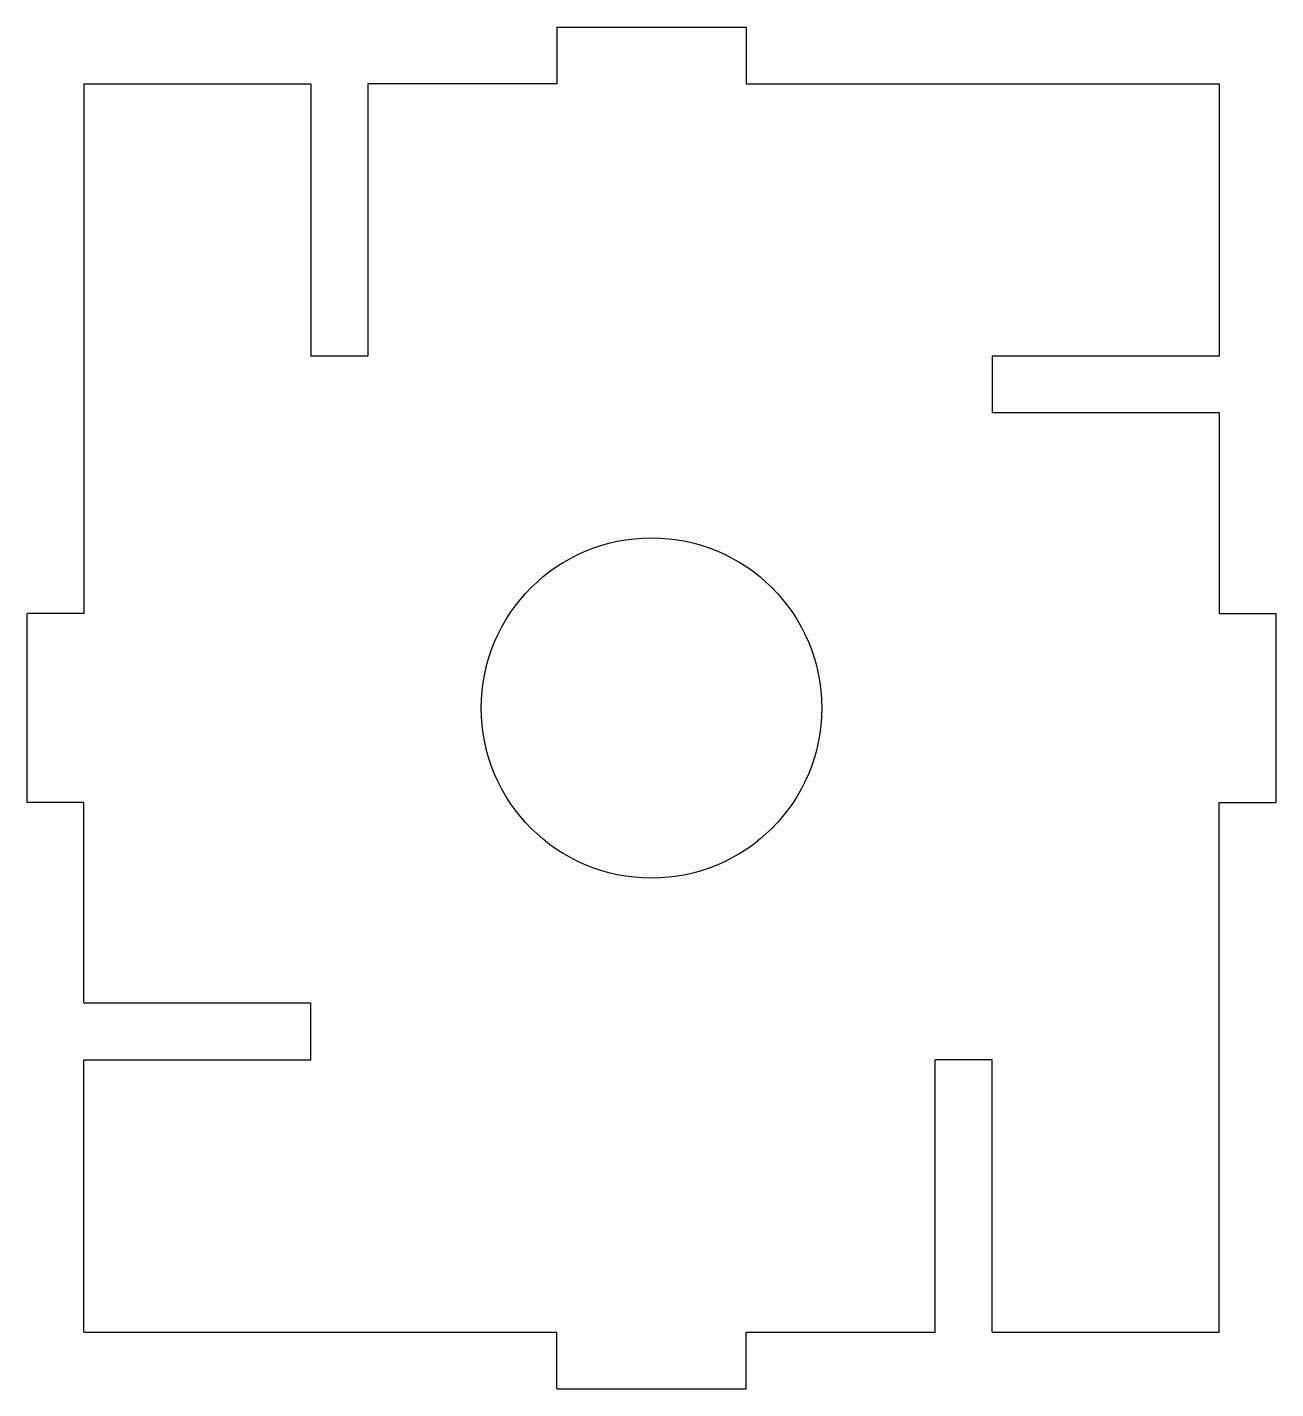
# Model space of a CAD drawing. Extents: x -115.8 to -49.8, y -156.2 to -84.2.
import ezdxf

# ---------------------------------------------------------------- set-up
doc = ezdxf.new("R2010")
doc.units = 0
doc.header["$MEASUREMENT"] = 0
doc.layers.add('VISIBLE', color=7, linetype='CONTINUOUS')

msp = doc.modelspace()

# ---------------------------------------------------------------- linework, layer by layer
at = {"layer": 'VISIBLE'}
for p, q in [((-87.759, -84.172), (-77.759, -84.172)), ((-87.759, -84.172), (-87.759, -87.172)), ((-77.759, -84.172), (-77.759, -87.172)), ((-112.759, -87.172), (-100.759, -87.172)), ((-112.759, -87.172), (-112.759, -115.172)), ((-100.759, -87.172), (-100.759, -101.572)), ((-87.759, -87.172), (-97.759, -87.172)), ((-97.759, -87.172), (-97.759, -101.572)), ((-77.759, -87.172), (-52.759, -87.172)), ((-52.759, -87.172), (-52.759, -101.572)), ((-97.759, -101.572), (-100.759, -101.572)), ((-64.759, -101.572), (-64.759, -104.572)), ((-52.759, -101.572), (-64.759, -101.572)), ((-52.759, -104.572), (-64.759, -104.572)), ((-52.759, -104.572), (-52.759, -115.172)), ((-112.759, -115.172), (-115.759, -115.172)), ((-115.759, -125.172), (-115.759, -115.172)), ((-52.759, -115.172), (-49.759, -115.172)), ((-49.759, -115.172), (-49.759, -125.172)), ((-112.759, -125.172), (-115.759, -125.172)), ((-112.759, -135.772), (-112.759, -125.172)), ((-52.759, -153.172), (-52.759, -125.172)), ((-52.759, -125.172), (-49.759, -125.172)), ((-112.759, -135.772), (-100.759, -135.772)), ((-100.759, -138.772), (-100.759, -135.772)), ((-112.759, -138.772), (-100.759, -138.772)), ((-112.759, -153.172), (-112.759, -138.772)), ((-67.759, -153.172), (-67.759, -138.772)), ((-64.759, -138.772), (-67.759, -138.772)), ((-64.759, -153.172), (-64.759, -138.772)), ((-112.759, -153.172), (-87.759, -153.172)), ((-87.759, -156.172), (-87.759, -153.172)), ((-77.759, -156.172), (-77.759, -153.172)), ((-77.759, -153.172), (-67.759, -153.172)), ((-64.759, -153.172), (-52.759, -153.172)), ((-87.759, -156.172), (-77.759, -156.172))]:
    msp.add_line(p, q, dxfattribs=at)
msp.add_circle((-82.759, -120.172), 9, dxfattribs=at)

doc.saveas('drawing.dxf')
